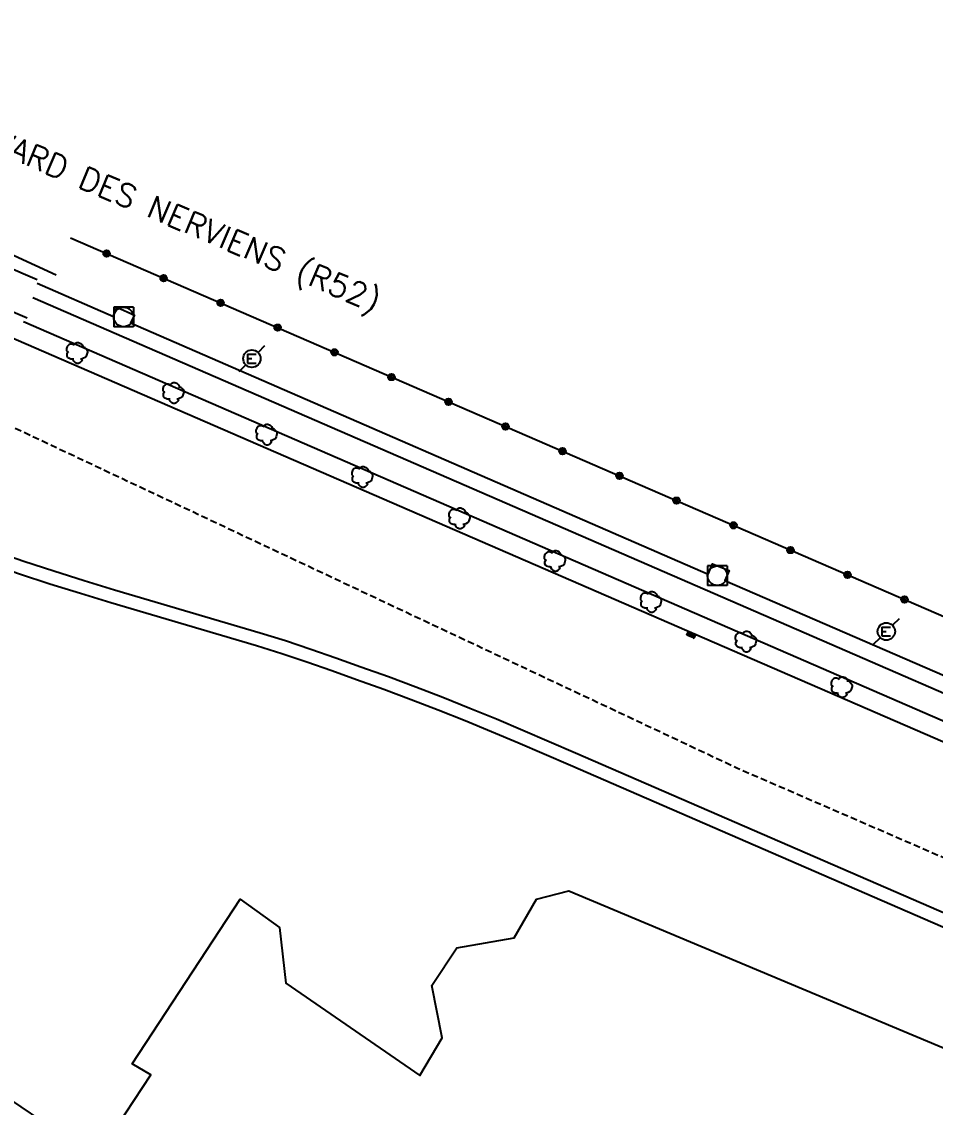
# Model space of a CAD drawing. Header units: millimetres. Extents: x 79999 to 81000, y 145000 to 146000.
# Drawn here: x 80717.6 to 80787.5, y 145239.6 to 145322.6 of the extents above; entities that cross this region are included whole.
import ezdxf
from ezdxf.enums import TextEntityAlignment as Align

# ---------------------------------------------------------------- set-up
doc = ezdxf.new("R2010")
doc.units = ezdxf.units.MM
doc.linetypes.add('DASHED', pattern=[0.75, 0.5, -0.25])
doc.layers.get('0').update_dxf_attribs({"linetype": 'CONTINUOUS'})
for name, color, linetype in [('W0001', 6, 'DASHED'), ('W0008', 7, 'CONTINUOUS'), ('W0100', 7, 'CONTINUOUS'), ('W0300', 7, 'CONTINUOUS'), ('W0302', 3, 'CONTINUOUS'), ('W0322', 7, 'CONTINUOUS'), ('W0400', 7, 'CONTINUOUS'), ('W0420', 7, 'CONTINUOUS'), ('W0471', 7, 'CONTINUOUS'), ('W0989', 7, 'CONTINUOUS')]:
    doc.layers.add(name, color=color, linetype=linetype)
doc.styles.get("Standard").update_dxf_attribs({"font": 'romans.shx', "width": 0.85})

# ---------------------------------------------------------------- blocks, each defined once
blk = doc.blocks.new('t322o')
at = {"color": 0, "linetype": 'Continuous'}
for radius in [0.25, 0.15]:
    blk.add_circle((0, 0), radius, dxfattribs=at)
blk = doc.blocks.new('T471')
for p, q in [((0.500001, 0.500001), (1.000002, 1.000002)), ((-0.333334, 0.333334), (-0.333334, -0.333334)), ((-0.333334, 0.333334), (0.333334, 0.333334)), ((-0.333334, 0), (0, 0)), ((-0.500001, -0.500001), (-1.000002, -1.000002)), ((-0.333334, -0.333334), (0.333334, -0.333334))]:
    blk.add_line(p, q)
blk.add_ellipse((0, 0), major_axis=(0.471405, 0.471405), ratio=1, start_param=5.497787144, end_param=11.780972451)
blk = doc.blocks.new('T300')
for p, q in [((-0.8, 0.514), (-0.857, 0.343)), ((-0.857, 0.343), (-0.857, 0.171)), ((-0.857, 0.171), (-0.743, 0.057)), ((-0.686, 0.629), (-0.8, 0.514)), ((-0.8, -0.057), (-0.743, 0.057)), ((-0.743, 0.057), (-0.686, 0.114)), ((-0.571, 0.686), (-0.686, 0.629)), ((-0.457, 0.686), (-0.571, 0.686)), ((-0.286, 0.629), (-0.457, 0.686)), ((-0.286, 0.629), (-0.171, 0.743)), ((-0.229, 0.571), (-0.286, 0.629)), ((-0.171, 0.743), (-0.057, 0.8)), ((-0.057, 0.8), (0.057, 0.8)), ((0.057, 0.8), (0.229, 0.743)), ((0.229, 0.743), (0.343, 0.629)), ((0.343, 0.629), (0.4, 0.514)), ((0.457, 0.457), (0.343, 0.457)), ((0.4, 0.514), (0.4, 0.457)), ((0.571, 0.4), (0.457, 0.457)), ((0.571, 0.4), (0.686, 0.286)), ((0.686, 0.286), (0.743, 0.171)), ((0.743, 0.057), (0.686, -0.171)), ((0.743, 0.171), (0.743, 0.057)), ((-0.8, -0.171), (-0.8, -0.057)), ((-0.8, -0.229), (-0.8, -0.171)), ((-0.743, -0.343), (-0.8, -0.229)), ((-0.686, -0.4), (-0.743, -0.343)), ((-0.514, -0.457), (-0.686, -0.4)), ((-0.4, -0.457), (-0.514, -0.457)), ((-0.4, -0.457), (-0.343, -0.457)), ((-0.343, -0.457), (-0.343, -0.4)), ((-0.343, -0.514), (-0.343, -0.457)), ((-0.286, -0.629), (-0.343, -0.514)), ((-0.171, -0.743), (-0.286, -0.629)), ((-0.057, -0.8), (-0.171, -0.743)), ((0.057, -0.8), (-0.057, -0.8)), ((0.171, -0.743), (0.057, -0.8)), ((0.229, -0.686), (0.171, -0.743)), ((0.286, -0.457), (0.229, -0.457)), ((0.286, -0.629), (0.229, -0.686)), ((0.457, -0.4), (0.286, -0.457)), ((0.343, -0.514), (0.286, -0.629)), ((0.343, -0.514), (0.343, -0.457)), ((0.571, -0.343), (0.457, -0.4)), ((0.629, -0.286), (0.571, -0.343)), ((0.686, -0.171), (0.629, -0.286))]:
    blk.add_line(p, q)
blk = doc.blocks.new('T400')
for p, q in [((-0.15, 0.3), (0.15, 0.3)), ((-0.15, -0.25), (-0.15, 0.3)), ((-0.15, 0.15), (0.15, 0.15)), ((-0.15, 0), (0.15, 0)), ((0.15, 0.3), (0.15, -0.25)), ((-0.15, -0.15), (0.15, -0.15)), ((-0.15, -0.25), (-0.15, -0.3)), ((-0.15, -0.3), (0.15, -0.3)), ((0.15, -0.3), (0.15, -0.25))]:
    blk.add_line(p, q)
blk = doc.blocks.new('T420')
for p, q in [((0.75, 0.75), (-0.75, 0.75)), ((-0.75, 0.75), (-0.75, -0.75)), ((0.75, 0.75), (0.75, -0.75)), ((0.75, -0.75), (-0.75, -0.75))]:
    blk.add_line(p, q)
blk.add_ellipse((0, 0), major_axis=(-0.53, 0.53), ratio=1, start_param=3.926991, end_param=10.210176)

msp = doc.modelspace()

# ---------------------------------------------------------------- linework, layer by layer
at = {"layer": 'W0001', "flags": 128}
msp.add_lwpolyline([(80714.409, 145292.79), (80772.319, 145265.537), (80818.347, 145245.573), (80864.818, 145225.414), (80895.995, 145211.922), (80921.344, 145200.892), (80951.9, 145187.653), (80961.507, 145183.498), (81000, 145166.819)], dxfattribs=at)
at = {"layer": 'W0008', "flags": 128}
for points in [[(80718.812, 145302.847), (80692.38, 145314.194)], [(80718.045, 145299.92), (80691.257, 145311.406), (80690.591, 145309.864)], [(80718.798, 145302.602), (80724.642, 145300.06), (80724.902, 145300.751), (80726.254, 145300.149), (80725.931, 145299.57), (80770.114, 145280.359), (80770.44, 145281.144), (80771.716, 145280.638), (80771.716, 145280.638), (80771.391, 145279.853), (80816.333, 145260.386), (80816.724, 145261.122), (80817.946, 145260.565), (80817.679, 145259.765), (80828.657, 145254.991)], [(80853.69, 145242.759), (80718.481, 145301.465)], [(80852.919, 145240.965), (80717.761, 145299.649)], [(80971.626, 145197.364), (80965.777, 145192.141), (80965.595, 145191.982), (80965.262, 145191.707), (80965.101, 145191.598), (80964.924, 145191.518), (80964.655, 145191.442), (80964.379, 145191.399), (80964.076, 145191.387), (80963.774, 145191.408), (80963.551, 145191.451), (80963.336, 145191.526), (80949.41, 145197.55), (80918.861, 145210.785), (80893.511, 145221.816), (80862.33, 145235.31), (80815.862, 145255.467), (80769.836, 145275.431), (80716.597, 145298.516)]]:
    msp.add_lwpolyline(points, dxfattribs=at)
at = {"layer": 'W0008'}
msp.add_lwpolyline([(80797.972, 145250.182), (80759.974, 145266.656), (80757.962, 145267.528), (80755.947, 145268.397), (80753.927, 145269.251), (80751.897, 145270.083), (80749.826, 145270.904), (80747.746, 145271.705), (80745.659, 145272.485), (80743.565, 145273.246), (80741.648, 145273.927), (80739.727, 145274.596), (80737.796, 145275.238), (80735.852, 145275.839), (80724.725, 145279.134), (80722.4, 145279.838), (80720.084, 145280.568), (80717.775, 145281.324), (80715.474, 145282.102), (80713.228, 145282.886), (80710.955, 145284.138), (80710.955, 145284.138)], dxfattribs=at)
at = {"layer": 'W0100'}
msp.add_lwpolyline([(80724.951, 145238.204), (80727.498, 145242.074), (80726.068, 145242.906), (80734.331, 145255.502), (80737.334, 145253.341), (80737.818, 145249.077), (80748.07, 145242.012), (80749.778, 145244.882), (80748.989, 145248.893), (80750.883, 145251.766), (80755.268, 145252.541), (80756.989, 145255.501), (80759.454, 145256.14), (80808.184, 145235.725)], dxfattribs=at)
at = {"layer": 'W0302', "flags": 128}
msp.add_lwpolyline([(80720.254, 145303.22), (80708.988, 145308.382), (80678.844, 145322.587)], dxfattribs=at)
at = {"layer": 'W0302'}
for points in [[(80710.321, 145282.875), (80710.646, 145282.754), (80712.893, 145281.944), (80715.149, 145281.156), (80717.46, 145280.375), (80719.779, 145279.616), (80722.106, 145278.882), (80724.441, 145278.175), (80735.568, 145274.88), (80737.499, 145274.283), (80739.416, 145273.645), (80741.325, 145272.981), (80743.228, 145272.304), (80745.313, 145271.547), (80747.391, 145270.77), (80749.462, 145269.972), (80751.524, 145269.155), (80753.548, 145268.326), (80755.562, 145267.474), (80757.57, 145266.608), (80759.576, 145265.739), (80797.574, 145249.264)], [(80792.644, 145188.581), (80770.818, 145203.381), (80747.739, 145219.115), (80726.284, 145233.713), (80710.342, 145244.515), (80670.147, 145271.809), (80670.14, 145271.807), (80668.013, 145273.249)]]:
    msp.add_lwpolyline(points, dxfattribs=at)
at = {"layer": 'W0322', "flags": 128}
msp.add_lwpolyline([(80721.337, 145306.07), (80828.225, 145259.726), (80850.706, 145249.891)], dxfattribs=at)

# ---------------------------------------------------------------- block references
at = {"layer": 'W0300'}
for p in [(80721.895, 145297.252), (80729.264, 145294.195), (80736.388, 145291.007), (80743.713, 145287.77), (80751.135, 145284.606), (80758.436, 145281.358), (80765.79, 145278.216), (80773.043, 145275.182), (80780.376, 145271.709)]:
    msp.add_blockref('T300', p, dxfattribs=at)
at = {"layer": 'W0322', "rotation": 336.5594009325168}
for p in [(80724.114, 145304.866), (80728.472, 145302.977), (80732.83, 145301.087), (80737.188, 145299.198), (80741.546, 145297.308), (80745.904, 145295.419), (80750.262, 145293.529), (80754.62, 145291.64), (80758.978, 145289.75), (80763.336, 145287.86), (80767.694, 145285.971), (80772.052, 145284.081), (80776.41, 145282.192), (80780.768, 145280.302), (80785.126, 145278.413)]:
    msp.add_blockref('t322o', p, dxfattribs=at)
at = {"layer": 'W0400', "rotation": 66.52311763020893}
msp.add_blockref('T400', (80768.827, 145275.706), dxfattribs=at)
at = {"layer": 'W0420'}
for p in [(80725.408, 145300.014), (80770.815, 145280.229)]:
    msp.add_blockref('T420', p, dxfattribs=at)
at = {"layer": 'W0471'}
for p in [(80735.223, 145296.824), (80783.738, 145275.964)]:
    msp.add_blockref('T471', p, dxfattribs=at)

# ---------------------------------------------------------------- texts
at = {"layer": 'W0989'}
msp.add_text('BOULEVARD DES NERVIENS (R52)', height=1.75, rotation=337.01606, dxfattribs=at).set_placement((80726.757, 145308.695), align=Align.MIDDLE)

doc.saveas('drawing.dxf')
